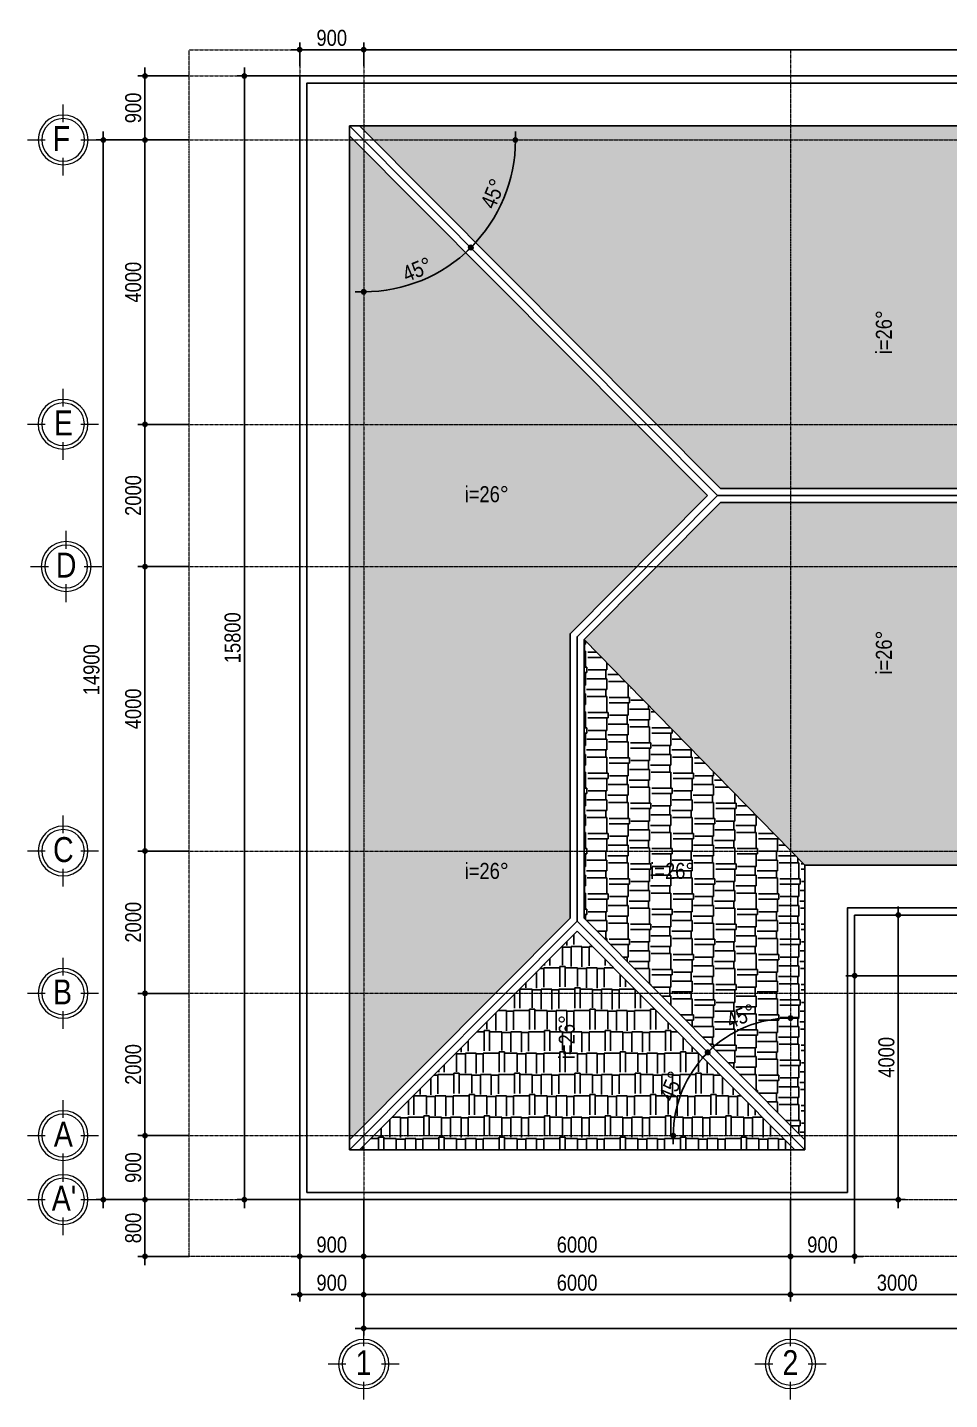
# Model space of a CAD drawing. Header units: millimetres. Extents: x 2630 to 42675, y 1487 to 20781.
# Drawn here: x 2630 to 15595, y 1487 to 20781 of the extents above; entities that cross this region are included whole.
import ezdxf
from ezdxf.enums import TextEntityAlignment as Align

# ---------------------------------------------------------------- set-up
doc = ezdxf.new("R2010")
doc.units = ezdxf.units.MM
doc.linetypes.add('ACAD_ISO10W100', pattern=[18, 12, -3, 0, -3])
for name, color, linetype in [('009', 251, 'Continuous'), ('DIM', 1, 'Continuous'), ('HATCHNGOI', 22, 'Continuous'), ('TAGS', 60, 'Continuous'), ('TEXT', 7, 'Continuous'), ('TUONG', 131, 'Continuous')]:
    doc.layers.add(name, color=color, linetype=linetype)
for name, color, linetype, lineweight in [('NET-THAY', 2, 'Continuous', 13), ('TEN TRUC', 3, 'Continuous', 18), ('TRUC', 24, 'Continuous', 0)]:
    doc.layers.add(name, color=color, linetype=linetype, lineweight=lineweight)
doc.styles.add('HEL-CONDENSE', font='')
doc.styles.add('HELVECONDENSE', font='')
doc.styles.get("Standard").update_dxf_attribs({"font": 'arial.ttf'})
doc.styles.add('VNI-HELVE-CONDENSEN', font='')
doc.styles.get('HEL-CONDENSE').set_extended_font_data('VNI-Helve-Condense')
doc.styles.get('HELVECONDENSE').set_extended_font_data('VNI-Helve-Condense')
doc.styles.get('VNI-HELVE-CONDENSEN').set_extended_font_data('VNI-Helve-Condense')
doc.dimstyles.new('D100', dxfattribs={"dimtxt": 225, "dimasz": 1.2, "dimexe": 100, "dimexo": 0, "dimgap": 50, "dimtad": 1, "dimdec": 0, "dimzin": 13, "dimdsep": 46, "dimtxsty": 'HEL-CONDENSE', "dimblk": 'D50', "dimcen": 0, "dimclrd": 1, "dimclre": 1, "dimclrt": 7, "dimadec": 0, "dimazin": 0, "dimtfac": 1, "dimtdec": 0, "dimtmove": 0, "dimatfit": 3, "dimldrblk": 'D50', "dimfxl": 1, "dimtolj": 1, "dimtzin": 13, "dimarcsym": 0})
doc.dimstyles.get("Standard").update_dxf_attribs({"dimtxt": 0.18, "dimasz": 0.18, "dimexe": 0.18, "dimexo": 0.0625, "dimgap": 0.09, "dimtad": 0, "dimtih": 1, "dimtoh": 1, "dimdec": 4, "dimzin": 0, "dimdsep": 46, "dimtxsty": 'Standard', "dimcen": 0.09, "dimadec": 0, "dimazin": 0, "dimtfac": 1, "dimtdec": 4, "dimtofl": 0, "dimtmove": 0, "dimatfit": 3, "dimfxl": 1, "dimtolj": 1, "dimtzin": 0, "dimarcsym": 0})
pattern_1 = [(180, (-1035923.48, 273058.73), (-637.5, -300), [150, -125, 175, -75, 225, -100]), (180, (-1036073.48, 273046.23), (-637.5, -300), [125, -475, 100, -150]), (180, (-1036373.48, 273077.48), (-637.5, -300), [75, -775]), (270, (-1035923.48, 273058.73), (212.5, -300), [287.5, -912.5]), (270, (-1036073.48, 273058.73), (212.5, -300), [281.25, -918.75]), (270, (-1036198.48, 273058.73), (212.5, -300), [262.5, -937.5]), (270, (-1036373.48, 273077.48), (212.5, -300), [287.5, -912.5]), (270, (-1036448.48, 273077.48), (212.5, -300), [287.5, -912.5]), (270, (-1036673.48, 273058.73), (212.5, -300), [275, -925])]
pattern_2 = [(90, (-1035923.48, 273058.73), (-300, 637.5), [150, -125, 175, -75, 225, -100]), (90, (-1035935.98, 273208.73), (-300, 637.5), [125, -475, 100, -150]), (90, (-1035904.73, 273508.73), (-300, 637.5), [75, -775]), (180, (-1035923.48, 273058.73), (-300, -212.5), [287.5, -912.5]), (180, (-1035923.48, 273208.73), (-300, -212.5), [281.25, -918.75]), (180, (-1035923.48, 273333.73), (-300, -212.5), [262.5, -937.5]), (180, (-1035904.73, 273508.73), (-300, -212.5), [287.5, -912.5]), (180, (-1035904.73, 273583.73), (-300, -212.5), [287.5, -912.5]), (180, (-1035923.48, 273808.73), (-300, -212.5), [275, -925])]

# ---------------------------------------------------------------- blocks, each defined once
blk = doc.blocks.new('D50')
at = {"layer": 'DIM'}
blk.add_hatch(color=256, dxfattribs=at).paths.add_polyline_path([(25, 0, 1), (-25, 0, 1)])
blk.add_line((25, 0), (100, 0), dxfattribs=at)
blk.add_circle((0, 0), 25, dxfattribs=at)
blk = doc.blocks.new('*D53')
at = {"layer": 'DEFPOINTS', "color": 0, "transparency": 16777216}
for p in [(7359, 3608), (13359, 3608), (13359, 2964)]:
    blk.add_point(p, dxfattribs=at)
at = {"layer": 'DIM', "color": 1, "lineweight": -2, "transparency": 16777216}
for p, q in [((7359, 3608), (7359, 2864)), ((13359, 3608), (13359, 2864)), ((7360, 2964), (13358, 2964))]:
    blk.add_line(p, q, dxfattribs=at)
at = {"layer": 'DIM', "color": 1, "lineweight": -2, "transparency": 16777216, "xscale": 1.199999999999999, "yscale": 1.199999999999999, "zscale": 1.199999999999999, "rotation": 180}
blk.add_blockref('D50', (7359, 2964), dxfattribs=at)
at = {"layer": 'DIM', "color": 1, "lineweight": -2, "transparency": 16777216, "xscale": 1.199999999999999, "yscale": 1.199999999999999, "zscale": 1.199999999999999}
blk.add_blockref('D50', (13359, 2964), dxfattribs=at)
at = {"layer": 'DIM', "color": 7, "transparency": 16777216, "insert": (10359, 3129), "char_height": 225, "attachment_point": 5, "style": 'HEL-CONDENSE'}
blk.add_mtext('\\A1;6000', dxfattribs=at)
blk = doc.blocks.new('*D54')
at = {"layer": 'DEFPOINTS', "color": 0, "transparency": 16777216}
for p in [(13359, 3608), (16359, 3608), (16359, 2964)]:
    blk.add_point(p, dxfattribs=at)
at = {"layer": 'DIM', "color": 1, "lineweight": -2, "transparency": 16777216}
for p, q in [((13359, 3608), (13359, 2864)), ((16359, 3608), (16359, 2864)), ((13360, 2964), (16358, 2964))]:
    blk.add_line(p, q, dxfattribs=at)
at = {"layer": 'DIM', "color": 1, "lineweight": -2, "transparency": 16777216, "xscale": 1.199999999999999, "yscale": 1.199999999999999, "zscale": 1.199999999999999, "rotation": 180}
blk.add_blockref('D50', (13359, 2964), dxfattribs=at)
at = {"layer": 'DIM', "color": 1, "lineweight": -2, "transparency": 16777216, "xscale": 1.199999999999999, "yscale": 1.199999999999999, "zscale": 1.199999999999999}
blk.add_blockref('D50', (16359, 2964), dxfattribs=at)
at = {"layer": 'DIM', "color": 7, "transparency": 16777216, "insert": (14859, 3129), "char_height": 225, "attachment_point": 5, "style": 'HEL-CONDENSE'}
blk.add_mtext('\\A1;3000', dxfattribs=at)
blk = doc.blocks.new('*D60')
at = {"layer": 'DEFPOINTS', "color": 0, "transparency": 16777216}
for p in [(7359, 3608), (40359, 3608), (40359, 2487)]:
    blk.add_point(p, dxfattribs=at)
at = {"layer": 'DIM', "color": 1, "lineweight": -2, "transparency": 16777216}
for p, q in [((7359, 3608), (7359, 2387)), ((40359, 3608), (40359, 2387)), ((7360, 2487), (40358, 2487))]:
    blk.add_line(p, q, dxfattribs=at)
at = {"layer": 'DIM', "color": 1, "lineweight": -2, "transparency": 16777216, "xscale": 1.199999999999999, "yscale": 1.199999999999999, "zscale": 1.199999999999999, "rotation": 180}
blk.add_blockref('D50', (7359, 2487), dxfattribs=at)
at = {"layer": 'DIM', "color": 1, "lineweight": -2, "transparency": 16777216, "xscale": 1.199999999999999, "yscale": 1.199999999999999, "zscale": 1.199999999999999}
blk.add_blockref('D50', (40359, 2487), dxfattribs=at)
at = {"layer": 'DIM', "color": 7, "transparency": 16777216, "insert": (23859, 2652), "char_height": 225, "attachment_point": 5, "style": 'HEL-CONDENSE'}
blk.add_mtext('\\A1;33000', dxfattribs=at)
blk = doc.blocks.new('A$C206177D3')
at = {"layer": 'TEN TRUC', "ltscale": 1000}
for p, q in [((-37, 240), (-37, 490)), ((-287, -10), (-537, -10)), ((463, -10), (213, -10)), ((-37, -510), (-37, -260))]:
    blk.add_line(p, q, dxfattribs=at)
blk.add_circle((-37, -10), 350, dxfattribs=at)
at = {"layer": 'TEN TRUC', "color": 254, "ltscale": 1000}
blk.add_circle((-37, -10), 300, dxfattribs=at)
blk = doc.blocks.new('*D61')
at = {"layer": 'DEFPOINTS', "color": 0, "transparency": 16777216}
for p in [(4905, 19199), (4283, 15199), (4905, 15199)]:
    blk.add_point(p, dxfattribs=at)
at = {"layer": 'DIM', "color": 1, "lineweight": -2, "transparency": 16777216}
for p, q in [((4905, 19199), (4183, 19199)), ((4283, 19198), (4283, 15200)), ((4905, 15199), (4183, 15199))]:
    blk.add_line(p, q, dxfattribs=at)
at = {"layer": 'DIM', "color": 1, "lineweight": -2, "transparency": 16777216, "xscale": 1.199999999999999, "yscale": 1.199999999999999, "zscale": 1.199999999999999}
for p, rotation in [((4283, 19199), 90), ((4283, 15199), 270)]:
    blk.add_blockref('D50', p, dxfattribs=dict(at, rotation=rotation))
at = {"layer": 'DIM', "color": 7, "transparency": 16777216, "insert": (4118, 17199), "char_height": 225, "attachment_point": 5, "rotation": 90, "style": 'HEL-CONDENSE'}
blk.add_mtext('\\A1;4000', dxfattribs=at)
blk = doc.blocks.new('*D62')
at = {"layer": 'DEFPOINTS', "color": 0, "transparency": 16777216}
for p in [(4905, 15199), (4283, 13199), (4905, 13199)]:
    blk.add_point(p, dxfattribs=at)
at = {"layer": 'DIM', "color": 1, "lineweight": -2, "transparency": 16777216}
for p, q in [((4905, 15199), (4183, 15199)), ((4283, 15198), (4283, 13200)), ((4905, 13199), (4183, 13199))]:
    blk.add_line(p, q, dxfattribs=at)
at = {"layer": 'DIM', "color": 1, "lineweight": -2, "transparency": 16777216, "xscale": 1.199999999999999, "yscale": 1.199999999999999, "zscale": 1.199999999999999}
for p, rotation in [((4283, 15199), 90), ((4283, 13199), 270)]:
    blk.add_blockref('D50', p, dxfattribs=dict(at, rotation=rotation))
at = {"layer": 'DIM', "color": 7, "transparency": 16777216, "insert": (4118, 14199), "char_height": 225, "attachment_point": 5, "rotation": 90, "style": 'HEL-CONDENSE'}
blk.add_mtext('\\A1;2000', dxfattribs=at)
blk = doc.blocks.new('*D63')
at = {"layer": 'DEFPOINTS', "color": 0, "transparency": 16777216}
for p in [(4905, 13199), (4283, 9199), (4905, 9199)]:
    blk.add_point(p, dxfattribs=at)
at = {"layer": 'DIM', "color": 1, "lineweight": -2, "transparency": 16777216}
for p, q in [((4905, 13199), (4183, 13199)), ((4283, 13198), (4283, 9200)), ((4905, 9199), (4183, 9199))]:
    blk.add_line(p, q, dxfattribs=at)
at = {"layer": 'DIM', "color": 1, "lineweight": -2, "transparency": 16777216, "xscale": 1.199999999999999, "yscale": 1.199999999999999, "zscale": 1.199999999999999}
for p, rotation in [((4283, 13199), 90), ((4283, 9199), 270)]:
    blk.add_blockref('D50', p, dxfattribs=dict(at, rotation=rotation))
at = {"layer": 'DIM', "color": 7, "transparency": 16777216, "insert": (4118, 11199), "char_height": 225, "attachment_point": 5, "rotation": 90, "style": 'HEL-CONDENSE'}
blk.add_mtext('\\A1;4000', dxfattribs=at)
blk = doc.blocks.new('*D64')
at = {"layer": 'DEFPOINTS', "color": 0, "transparency": 16777216}
for p in [(4905, 9199), (4283, 7199), (4905, 7199)]:
    blk.add_point(p, dxfattribs=at)
at = {"layer": 'DIM', "color": 1, "lineweight": -2, "transparency": 16777216}
for p, q in [((4905, 9199), (4183, 9199)), ((4283, 9198), (4283, 7200)), ((4905, 7199), (4183, 7199))]:
    blk.add_line(p, q, dxfattribs=at)
at = {"layer": 'DIM', "color": 1, "lineweight": -2, "transparency": 16777216, "xscale": 1.199999999999999, "yscale": 1.199999999999999, "zscale": 1.199999999999999}
for p, rotation in [((4283, 9199), 90), ((4283, 7199), 270)]:
    blk.add_blockref('D50', p, dxfattribs=dict(at, rotation=rotation))
at = {"layer": 'DIM', "color": 7, "transparency": 16777216, "insert": (4118, 8199), "char_height": 225, "attachment_point": 5, "rotation": 90, "style": 'HEL-CONDENSE'}
blk.add_mtext('\\A1;2000', dxfattribs=at)
blk = doc.blocks.new('*D65')
at = {"layer": 'DEFPOINTS', "color": 0, "transparency": 16777216}
for p in [(3696, 19199), (4905, 19199), (4905, 4299)]:
    blk.add_point(p, dxfattribs=at)
at = {"layer": 'DIM', "color": 1, "lineweight": -2, "transparency": 16777216}
for p, q in [((4905, 19199), (3596, 19199)), ((3696, 4300), (3696, 19198)), ((4905, 4299), (3596, 4299))]:
    blk.add_line(p, q, dxfattribs=at)
at = {"layer": 'DIM', "color": 1, "lineweight": -2, "transparency": 16777216, "xscale": 1.199999999999999, "yscale": 1.199999999999999, "zscale": 1.199999999999999}
for p, rotation in [((3696, 19199), 90), ((3696, 4299), 270)]:
    blk.add_blockref('D50', p, dxfattribs=dict(at, rotation=rotation))
at = {"layer": 'DIM', "color": 7, "transparency": 16777216, "insert": (3531, 11749), "char_height": 225, "attachment_point": 5, "rotation": 90, "style": 'HEL-CONDENSE'}
blk.add_mtext('\\A1;14900', dxfattribs=at)
blk = doc.blocks.new('*D66')
at = {"layer": 'DEFPOINTS', "color": 0, "transparency": 16777216}
for p in [(4905, 7199), (4283, 5199), (4905, 5199)]:
    blk.add_point(p, dxfattribs=at)
at = {"layer": 'DIM', "color": 1, "lineweight": -2, "transparency": 16777216}
for p, q in [((4905, 7199), (4183, 7199)), ((4283, 7198), (4283, 5200)), ((4905, 5199), (4183, 5199))]:
    blk.add_line(p, q, dxfattribs=at)
at = {"layer": 'DIM', "color": 1, "lineweight": -2, "transparency": 16777216, "xscale": 1.199999999999999, "yscale": 1.199999999999999, "zscale": 1.199999999999999}
for p, rotation in [((4283, 7199), 90), ((4283, 5199), 270)]:
    blk.add_blockref('D50', p, dxfattribs=dict(at, rotation=rotation))
at = {"layer": 'DIM', "color": 7, "transparency": 16777216, "insert": (4118, 6199), "char_height": 225, "attachment_point": 5, "rotation": 90, "style": 'HEL-CONDENSE'}
blk.add_mtext('\\A1;2000', dxfattribs=at)
blk = doc.blocks.new('*D67')
at = {"layer": 'DEFPOINTS', "color": 0, "transparency": 16777216}
for p in [(4905, 5199), (4283, 4299), (4905, 4299)]:
    blk.add_point(p, dxfattribs=at)
at = {"layer": 'DIM', "color": 1, "lineweight": -2, "transparency": 16777216}
for p, q in [((4905, 5199), (4183, 5199)), ((4283, 5198), (4283, 4300)), ((4905, 4299), (4183, 4299))]:
    blk.add_line(p, q, dxfattribs=at)
at = {"layer": 'DIM', "color": 1, "lineweight": -2, "transparency": 16777216, "xscale": 1.199999999999999, "yscale": 1.199999999999999, "zscale": 1.199999999999999}
for p, rotation in [((4283, 5199), 90), ((4283, 4299), 270)]:
    blk.add_blockref('D50', p, dxfattribs=dict(at, rotation=rotation))
at = {"layer": 'DIM', "color": 7, "transparency": 16777216, "insert": (4118, 4749), "char_height": 225, "attachment_point": 5, "rotation": 90, "style": 'HEL-CONDENSE'}
blk.add_mtext('\\A1;900', dxfattribs=at)
blk = doc.blocks.new('*D68')
at = {"layer": 'DEFPOINTS', "color": 0, "transparency": 16777216}
for p in [(4905, 4299), (4283, 3499), (4905, 3499)]:
    blk.add_point(p, dxfattribs=at)
at = {"layer": 'DIM', "color": 1, "lineweight": -2, "transparency": 16777216}
for p, q in [((4905, 4299), (4183, 4299)), ((4283, 4298), (4283, 3500)), ((4905, 3499), (4183, 3499))]:
    blk.add_line(p, q, dxfattribs=at)
at = {"layer": 'DIM', "color": 1, "lineweight": -2, "transparency": 16777216, "xscale": 1.199999999999999, "yscale": 1.199999999999999, "zscale": 1.199999999999999}
for p, rotation in [((4283, 4299), 90), ((4283, 3499), 270)]:
    blk.add_blockref('D50', p, dxfattribs=dict(at, rotation=rotation))
at = {"layer": 'DIM', "color": 7, "transparency": 16777216, "insert": (4118, 3899), "char_height": 225, "attachment_point": 5, "rotation": 90, "style": 'HEL-CONDENSE'}
blk.add_mtext('\\A1;800', dxfattribs=at)
blk = doc.blocks.new('*D69')
at = {"layer": 'DEFPOINTS', "color": 0, "transparency": 16777216}
for p in [(4283, 20099), (4905, 20099), (4905, 19199)]:
    blk.add_point(p, dxfattribs=at)
at = {"layer": 'DIM', "color": 1, "lineweight": -2, "transparency": 16777216}
for p, q in [((4905, 20099), (4183, 20099)), ((4283, 19200), (4283, 20098)), ((4905, 19199), (4183, 19199))]:
    blk.add_line(p, q, dxfattribs=at)
at = {"layer": 'DIM', "color": 1, "lineweight": -2, "transparency": 16777216, "xscale": 1.199999999999999, "yscale": 1.199999999999999, "zscale": 1.199999999999999}
for p, rotation in [((4283, 20099), 90), ((4283, 19199), 270)]:
    blk.add_blockref('D50', p, dxfattribs=dict(at, rotation=rotation))
at = {"layer": 'DIM', "color": 7, "transparency": 16777216, "insert": (4118, 19649), "char_height": 225, "attachment_point": 5, "rotation": 90, "style": 'HEL-CONDENSE'}
blk.add_mtext('\\A1;900', dxfattribs=at)
blk = doc.blocks.new('*D70')
at = {"layer": 'DEFPOINTS', "color": 0, "transparency": 16777216}
for p in [(6459, 3499), (7359, 3499), (7359, 2964)]:
    blk.add_point(p, dxfattribs=at)
at = {"layer": 'DIM', "color": 1, "lineweight": -2, "transparency": 16777216}
for p, q in [((6459, 3499), (6459, 2864)), ((7359, 3499), (7359, 2864)), ((6460, 2964), (7358, 2964))]:
    blk.add_line(p, q, dxfattribs=at)
at = {"layer": 'DIM', "color": 1, "lineweight": -2, "transparency": 16777216, "xscale": 1.199999999999999, "yscale": 1.199999999999999, "zscale": 1.199999999999999, "rotation": 180}
blk.add_blockref('D50', (6459, 2964), dxfattribs=at)
at = {"layer": 'DIM', "color": 1, "lineweight": -2, "transparency": 16777216, "xscale": 1.199999999999999, "yscale": 1.199999999999999, "zscale": 1.199999999999999}
blk.add_blockref('D50', (7359, 2964), dxfattribs=at)
at = {"layer": 'DIM', "color": 7, "transparency": 16777216, "insert": (6909, 3129), "char_height": 225, "attachment_point": 5, "style": 'HEL-CONDENSE'}
blk.add_mtext('\\A1;900', dxfattribs=at)
blk = doc.blocks.new('*D73')
at = {"layer": 'DEFPOINTS', "color": 0, "transparency": 16777216}
for p in [(40359, 20468), (7359, 20235), (40359, 20235)]:
    blk.add_point(p, dxfattribs=at)
at = {"layer": 'DIM', "color": 1, "lineweight": -2, "transparency": 16777216}
for p, q in [((7359, 20235), (7359, 20568)), ((7360, 20468), (40358, 20468)), ((40359, 20235), (40359, 20568))]:
    blk.add_line(p, q, dxfattribs=at)
at = {"layer": 'DIM', "color": 1, "lineweight": -2, "transparency": 16777216, "xscale": 1.199999999999999, "yscale": 1.199999999999999, "zscale": 1.199999999999999, "rotation": 180}
blk.add_blockref('D50', (7359, 20468), dxfattribs=at)
at = {"layer": 'DIM', "color": 1, "lineweight": -2, "transparency": 16777216, "xscale": 1.199999999999999, "yscale": 1.199999999999999, "zscale": 1.199999999999999}
blk.add_blockref('D50', (40359, 20468), dxfattribs=at)
at = {"layer": 'DIM', "color": 7, "transparency": 16777216, "insert": (23859, 20633), "char_height": 225, "attachment_point": 5, "style": 'HEL-CONDENSE'}
blk.add_mtext('\\A1;33000', dxfattribs=at)
blk = doc.blocks.new('*D75')
at = {"layer": 'DEFPOINTS', "color": 0, "linetype": 'Continuous', "transparency": 16777216}
for p in [(6459, 20468), (6459, 20235), (7359, 20235)]:
    blk.add_point(p, dxfattribs=at)
at = {"layer": 'DIM', "color": 1, "linetype": 'Continuous', "lineweight": -2, "transparency": 16777216}
for p, q in [((6459, 20235), (6459, 20568)), ((7358, 20468), (6460, 20468)), ((7359, 20235), (7359, 20568))]:
    blk.add_line(p, q, dxfattribs=at)
at = {"layer": 'DIM', "color": 1, "linetype": 'Continuous', "lineweight": -2, "transparency": 16777216, "xscale": 1.199999999999999, "yscale": 1.199999999999999, "zscale": 1.199999999999999, "rotation": 180}
blk.add_blockref('D50', (6459, 20468), dxfattribs=at)
at = {"layer": 'DIM', "color": 1, "linetype": 'Continuous', "lineweight": -2, "transparency": 16777216, "xscale": 1.199999999999999, "yscale": 1.199999999999999, "zscale": 1.199999999999999}
blk.add_blockref('D50', (7359, 20468), dxfattribs=at)
at = {"layer": 'DIM', "color": 7, "linetype": 'Continuous', "transparency": 16777216, "insert": (6909, 20633), "char_height": 225, "attachment_point": 5, "style": 'HEL-CONDENSE'}
blk.add_mtext('\\A1;900', dxfattribs=at)
blk = doc.blocks.new('*D79')
at = {"layer": 'DEFPOINTS', "color": 0, "linetype": 'Continuous', "transparency": 16777216}
for p in [(6459, 4299), (7359, 4299), (7359, 3499)]:
    blk.add_point(p, dxfattribs=at)
at = {"layer": 'DIM', "color": 1, "linetype": 'Continuous', "lineweight": -2, "transparency": 16777216}
for p, q in [((6459, 4299), (6459, 3399)), ((7359, 4299), (7359, 3399)), ((6460, 3499), (7358, 3499))]:
    blk.add_line(p, q, dxfattribs=at)
at = {"layer": 'DIM', "color": 1, "linetype": 'Continuous', "lineweight": -2, "transparency": 16777216, "xscale": 1.199999999999999, "yscale": 1.199999999999999, "zscale": 1.199999999999999, "rotation": 180}
blk.add_blockref('D50', (6459, 3499), dxfattribs=at)
at = {"layer": 'DIM', "color": 1, "linetype": 'Continuous', "lineweight": -2, "transparency": 16777216, "xscale": 1.199999999999999, "yscale": 1.199999999999999, "zscale": 1.199999999999999}
blk.add_blockref('D50', (7359, 3499), dxfattribs=at)
at = {"layer": 'DIM', "color": 7, "linetype": 'Continuous', "transparency": 16777216, "insert": (6909, 3664), "char_height": 225, "attachment_point": 5, "style": 'HEL-CONDENSE'}
blk.add_mtext('\\A1;900', dxfattribs=at)
blk = doc.blocks.new('*D80')
at = {"layer": 'DEFPOINTS', "color": 0, "linetype": 'Continuous', "transparency": 16777216}
for p in [(7359, 4299), (13359, 4299), (13359, 3499)]:
    blk.add_point(p, dxfattribs=at)
at = {"layer": 'DIM', "color": 1, "linetype": 'Continuous', "lineweight": -2, "transparency": 16777216}
for p, q in [((7359, 4299), (7359, 3399)), ((13359, 4299), (13359, 3399)), ((7360, 3499), (13358, 3499))]:
    blk.add_line(p, q, dxfattribs=at)
at = {"layer": 'DIM', "color": 1, "linetype": 'Continuous', "lineweight": -2, "transparency": 16777216, "xscale": 1.199999999999999, "yscale": 1.199999999999999, "zscale": 1.199999999999999, "rotation": 180}
blk.add_blockref('D50', (7359, 3499), dxfattribs=at)
at = {"layer": 'DIM', "color": 1, "linetype": 'Continuous', "lineweight": -2, "transparency": 16777216, "xscale": 1.199999999999999, "yscale": 1.199999999999999, "zscale": 1.199999999999999}
blk.add_blockref('D50', (13359, 3499), dxfattribs=at)
at = {"layer": 'DIM', "color": 7, "linetype": 'Continuous', "transparency": 16777216, "insert": (10359, 3664), "char_height": 225, "attachment_point": 5, "style": 'HEL-CONDENSE'}
blk.add_mtext('\\A1;6000', dxfattribs=at)
blk = doc.blocks.new('*D81')
at = {"layer": 'DEFPOINTS', "color": 0, "linetype": 'Continuous', "transparency": 16777216}
for p in [(13359, 4299), (14259, 4299), (14259, 3499)]:
    blk.add_point(p, dxfattribs=at)
at = {"layer": 'DIM', "color": 1, "linetype": 'Continuous', "lineweight": -2, "transparency": 16777216}
for p, q in [((13359, 4299), (13359, 3399)), ((14259, 4299), (14259, 3399)), ((13360, 3499), (14258, 3499))]:
    blk.add_line(p, q, dxfattribs=at)
at = {"layer": 'DIM', "color": 1, "linetype": 'Continuous', "lineweight": -2, "transparency": 16777216, "xscale": 1.199999999999999, "yscale": 1.199999999999999, "zscale": 1.199999999999999, "rotation": 180}
blk.add_blockref('D50', (13359, 3499), dxfattribs=at)
at = {"layer": 'DIM', "color": 1, "linetype": 'Continuous', "lineweight": -2, "transparency": 16777216, "xscale": 1.199999999999999, "yscale": 1.199999999999999, "zscale": 1.199999999999999}
blk.add_blockref('D50', (14259, 3499), dxfattribs=at)
at = {"layer": 'DIM', "color": 7, "linetype": 'Continuous', "transparency": 16777216, "insert": (13809, 3664), "char_height": 225, "attachment_point": 5, "style": 'HEL-CONDENSE'}
blk.add_mtext('\\A1;900', dxfattribs=at)
blk = doc.blocks.new('*D88')
at = {"layer": 'DEFPOINTS', "color": 0, "linetype": 'Continuous', "transparency": 16777216}
for p in [(40558, 19399), (4905, 19199), (42675, 19199), (38312, 18649), (35383, 14199)]:
    blk.add_point(p, dxfattribs=at)
at = {"layer": 'DIM', "color": 1, "linetype": 'Continuous', "lineweight": -2, "transparency": 16777216}
blk.add_arc((40359, 19199), 2120, 180.0324, 225.1077, dxfattribs=at)
at = {"layer": 'DIM', "color": 1, "linetype": 'Continuous', "lineweight": -2, "transparency": 16777216, "xscale": 1.199999999999999, "yscale": 1.199999999999999, "zscale": 1.199999999999999}
for p, rotation in [((38239, 19199), 90.01621730509545), ((38863, 17697), 315.1238698962329)]:
    blk.add_blockref('D50', p, dxfattribs=dict(at, rotation=rotation))
at = {"layer": 'DIM', "color": 7, "linetype": 'Continuous', "transparency": 16777216, "insert": (38554, 18449), "char_height": 225, "attachment_point": 5, "rotation": 292.57, "style": 'HEL-CONDENSE'}
blk.add_mtext('\\A1;45°', dxfattribs=at)
blk = doc.blocks.new('*D89')
at = {"layer": 'DEFPOINTS', "color": 0, "linetype": 'Continuous', "transparency": 16777216}
for p in [(7160, 19399), (4905, 19199), (42675, 19199), (9204, 18130), (12334, 14199)]:
    blk.add_point(p, dxfattribs=at)
at = {"layer": 'DIM', "color": 1, "linetype": 'Continuous', "lineweight": -2, "transparency": 16777216}
blk.add_arc((7359, 19199), 2133, 314.8922, 359.9678, dxfattribs=at)
at = {"layer": 'DIM', "color": 1, "linetype": 'Continuous', "lineweight": -2, "transparency": 16777216, "xscale": 1.199999999999999, "yscale": 1.199999999999999, "zscale": 1.199999999999999}
for p, rotation in [((9491, 19199), 89.98388093189483), ((8863, 17687), 224.8760318667781)]:
    blk.add_blockref('D50', p, dxfattribs=dict(at, rotation=rotation))
at = {"layer": 'DIM', "color": 7, "linetype": 'Continuous', "transparency": 16777216, "insert": (9176, 18444), "char_height": 225, "attachment_point": 5, "rotation": 67.43, "style": 'HEL-CONDENSE'}
blk.add_mtext('\\A1;45°', dxfattribs=at)
blk = doc.blocks.new('*D90')
at = {"layer": 'DEFPOINTS', "color": 0, "linetype": 'Continuous', "transparency": 16777216}
for p in [(7359, 20468), (7160, 19399), (7910, 17135), (12334, 14199), (7359, 3499)]:
    blk.add_point(p, dxfattribs=at)
at = {"layer": 'DIM', "color": 1, "linetype": 'Continuous', "lineweight": -2, "transparency": 16777216}
blk.add_arc((7359, 19199), 2136, 270.0322, 314.8277, dxfattribs=at)
at = {"layer": 'DIM', "color": 1, "linetype": 'Continuous', "lineweight": -2, "transparency": 16777216, "xscale": 1.199999999999999, "yscale": 1.199999999999999, "zscale": 1.199999999999999}
for p, rotation in [((8865, 17685), 44.84381943961098), ((7359, 17063), 180.0160933590621)]:
    blk.add_blockref('D50', p, dxfattribs=dict(at, rotation=rotation))
at = {"layer": 'DIM', "color": 7, "linetype": 'Continuous', "transparency": 16777216, "insert": (8111, 17377), "char_height": 225, "attachment_point": 5, "rotation": 22.43, "style": 'HEL-CONDENSE'}
blk.add_mtext('\\A1;45°', dxfattribs=at)
blk = doc.blocks.new('*D91')
at = {"layer": 'DEFPOINTS', "color": 0, "linetype": 'Continuous', "transparency": 16777216}
for p in [(10359, 8214), (11933, 6025), (4905, 5199), (42675, 5199), (13559, 4998)]:
    blk.add_point(p, dxfattribs=at)
at = {"layer": 'DIM', "color": 1, "linetype": 'Continuous', "lineweight": -2, "transparency": 16777216}
blk.add_arc((13359, 5199), 1648, 134.9016, 179.9583, dxfattribs=at)
at = {"layer": 'DIM', "color": 1, "linetype": 'Continuous', "lineweight": -2, "transparency": 16777216, "xscale": 1.199999999999999, "yscale": 1.199999999999999, "zscale": 1.199999999999999}
for p, rotation in [((12196, 6367), 44.88077642419574), ((11711, 5199), 269.9791363744756)]:
    blk.add_blockref('D50', p, dxfattribs=dict(at, rotation=rotation))
at = {"layer": 'DIM', "color": 7, "linetype": 'Continuous', "transparency": 16777216, "insert": (11685, 5895), "char_height": 225, "attachment_point": 5, "rotation": 67.43, "style": 'HEL-CONDENSE'}
blk.add_mtext('\\A1;45°', dxfattribs=at)
blk = doc.blocks.new('*D92')
at = {"layer": 'DEFPOINTS', "color": 0, "linetype": 'Continuous', "transparency": 16777216}
for p in [(13359, 20468), (10359, 8214), (12932, 6795), (13559, 4998), (13359, 3499)]:
    blk.add_point(p, dxfattribs=at)
at = {"layer": 'DIM', "color": 1, "linetype": 'Continuous', "lineweight": -2, "transparency": 16777216}
blk.add_arc((13359, 5199), 1652, 90.0416, 134.8183, dxfattribs=at)
at = {"layer": 'DIM', "color": 1, "linetype": 'Continuous', "lineweight": -2, "transparency": 16777216, "xscale": 1.199999999999999, "yscale": 1.199999999999999, "zscale": 1.199999999999999}
for p, rotation in [((13359, 6851), 0.02080796659496527), ((12193, 6370), 224.8391048320763)]:
    blk.add_blockref('D50', p, dxfattribs=dict(at, rotation=rotation))
at = {"layer": 'DIM', "color": 7, "linetype": 'Continuous', "transparency": 16777216, "insert": (12665, 6879), "char_height": 225, "attachment_point": 5, "rotation": 22.43, "style": 'HEL-CONDENSE'}
blk.add_mtext('\\A1;45°', dxfattribs=at)
blk = doc.blocks.new('*D93')
at = {"layer": 'DEFPOINTS', "color": 0, "linetype": 'Continuous', "transparency": 16777216}
for p in [(37359, 8214), (36309, 5723), (4905, 5199), (42675, 5199), (34159, 4998)]:
    blk.add_point(p, dxfattribs=at)
at = {"layer": 'DIM', "color": 1, "linetype": 'Continuous', "lineweight": -2, "transparency": 16777216}
blk.add_arc((34359, 5199), 2019, 0.0341, 45.106, dxfattribs=at)
at = {"layer": 'DIM', "color": 1, "linetype": 'Continuous', "lineweight": -2, "transparency": 16777216, "xscale": 1.199999999999999, "yscale": 1.199999999999999, "zscale": 1.199999999999999}
for p, rotation in [((35783, 6631), 135.123061944268), ((36378, 5199), 270.0170252570587)]:
    blk.add_blockref('D50', p, dxfattribs=dict(at, rotation=rotation))
at = {"layer": 'DIM', "color": 7, "linetype": 'Continuous', "transparency": 16777216, "insert": (36376, 6038), "char_height": 225, "attachment_point": 5, "rotation": 292.57, "style": 'HEL-CONDENSE'}
blk.add_mtext('\\A1;45°', dxfattribs=at)
blk = doc.blocks.new('*D95')
at = {"layer": '009', "color": 1, "lineweight": -2, "transparency": 16777216}
for p, q in [((6459, 20099), (5580, 20099)), ((5680, 20098), (5680, 4300)), ((6459, 4299), (5580, 4299))]:
    blk.add_line(p, q, dxfattribs=at)
at = {"layer": 'DEFPOINTS', "color": 0, "transparency": 16777216}
for p in [(6459, 20099), (5680, 4299), (6459, 4299)]:
    blk.add_point(p, dxfattribs=at)
at = {"layer": '009', "color": 1, "lineweight": -2, "transparency": 16777216, "xscale": 1.199999999999999, "yscale": 1.199999999999999, "zscale": 1.199999999999999}
for p, rotation in [((5680, 20099), 90), ((5680, 4299), 270)]:
    blk.add_blockref('D50', p, dxfattribs=dict(at, rotation=rotation))
at = {"layer": '009', "color": 7, "transparency": 16777216, "insert": (5515, 12199), "char_height": 225, "attachment_point": 5, "rotation": 90, "style": 'HEL-CONDENSE'}
blk.add_mtext('\\A1;15800', dxfattribs=at)
blk = doc.blocks.new('*D96')
at = {"layer": '009', "color": 1, "lineweight": -2, "transparency": 16777216}
for p, q in [((14259, 8299), (14973, 8299)), ((14873, 8298), (14873, 4300)), ((14259, 4299), (14973, 4299))]:
    blk.add_line(p, q, dxfattribs=at)
at = {"layer": 'DEFPOINTS', "color": 0, "transparency": 16777216}
for p in [(14259, 8299), (14259, 4299), (14873, 4299)]:
    blk.add_point(p, dxfattribs=at)
at = {"layer": '009', "color": 1, "lineweight": -2, "transparency": 16777216, "xscale": 1.199999999999999, "yscale": 1.199999999999999, "zscale": 1.199999999999999}
for p, rotation in [((14873, 8299), 90), ((14873, 4299), 270)]:
    blk.add_blockref('D50', p, dxfattribs=dict(at, rotation=rotation))
at = {"layer": '009', "color": 7, "transparency": 16777216, "insert": (14708, 6299), "char_height": 225, "attachment_point": 5, "rotation": 90, "style": 'HEL-CONDENSE'}
blk.add_mtext('\\A1;4000', dxfattribs=at)
blk = doc.blocks.new('*D97')
at = {"layer": '009', "color": 1, "lineweight": -2, "transparency": 16777216}
for p, q in [((14259, 8299), (14259, 7347)), ((20859, 8299), (20859, 7347)), ((20858, 7447), (14260, 7447))]:
    blk.add_line(p, q, dxfattribs=at)
at = {"layer": 'DEFPOINTS', "color": 0, "transparency": 16777216}
for p in [(14259, 8299), (20859, 8299), (14259, 7447)]:
    blk.add_point(p, dxfattribs=at)
at = {"layer": '009', "color": 1, "lineweight": -2, "transparency": 16777216, "xscale": 1.199999999999999, "yscale": 1.199999999999999, "zscale": 1.199999999999999, "rotation": 180}
blk.add_blockref('D50', (14259, 7447), dxfattribs=at)
at = {"layer": '009', "color": 1, "lineweight": -2, "transparency": 16777216, "xscale": 1.199999999999999, "yscale": 1.199999999999999, "zscale": 1.199999999999999}
blk.add_blockref('D50', (20859, 7447), dxfattribs=at)
at = {"layer": '009', "color": 7, "transparency": 16777216, "insert": (17559, 7611), "char_height": 225, "attachment_point": 5, "style": 'HEL-CONDENSE'}
blk.add_mtext('\\A1;6600', dxfattribs=at)

msp = doc.modelspace()

# ---------------------------------------------------------------- hatches: boundary and pattern name
at = {"layer": 'HATCHNGOI'}
h = msp.add_hatch(dxfattribs=at)
h.set_pattern_fill('AR-RSHKE', color=34, scale=25, angle=180, style=0)
h.set_pattern_definition(pattern_1)
h.paths.add_polyline_path([(40416.671, 19399.238), (7300.776, 19399.238), (12375.898, 14299.238), (23858.723, 14299.238), (35341.549, 14299.238)])
h = msp.add_hatch(dxfattribs=at)
h.set_pattern_fill('AR-RSHKE', color=14, scale=25, angle=90, style=0)
h.set_pattern_definition(pattern_2)
h.paths.add_polyline_path([(12193.256, 14199.238), (7158.723, 19258.45), (7158.723, 5140.026), (10258.723, 8255.222), (10258.723, 12255.222)])
h = msp.add_hatch(dxfattribs=at)
h.set_pattern_fill('AR-RSHKE', color=14, scale=25, angle=180, style=0)
h.set_pattern_definition(pattern_1)
h.paths.add_polyline_path([(23858.723, 12164.679), (27008.723, 8999.238), (34158.723, 8999.238), (37258.723, 12172.665), (35341.549, 14099.238), (28458.723, 14099.238), (12375.898, 14099.238), (10458.723, 12172.665), (13558.723, 8999.238), (20708.723, 8999.238)])
h = msp.add_hatch(dxfattribs=at)
h.set_pattern_fill('AR-RSHKE', color=34, scale=25, angle=90, style=0)
h.set_pattern_definition(pattern_2)
h.paths.add_polyline_path([(13558.723, 8999.238), (10458.723, 12172.665), (10458.723, 8255.222), (13558.723, 5140.026)])
h = msp.add_hatch(dxfattribs=at)
h.set_pattern_fill('AR-RSHKE', color=14, scale=25, angle=180, style=0)
h.set_pattern_definition(pattern_1)
h.paths.add_polyline_path([(10358.723, 8072.175), (7299.8, 4998.257), (13417.647, 4998.257)])

# ---------------------------------------------------------------- linework, layer by layer
for points in [[(14829.417, 17474.522, 0, 210, 0), (14829.417, 16987.533, 0, 0, 0), (14829.417, 15915.962, 0, 0, 0)], [(8031.647, 14070.843, 0, 210, 0), (8518.636, 14070.843, 0, 0, 0), (9590.207, 14070.843, 0, 0, 0)], [(14829.417, 10923.953, 0, 210, 0), (14829.417, 11410.943, 0, 0, 0), (14829.417, 12482.514, 0, 0, 0)], [(8031.647, 8773.354, 0, 210, 0), (8518.636, 8773.354, 0, 0, 0), (9590.207, 8773.354, 0, 0, 0)], [(12685.8, 8773.354, 0, 210, 0), (12198.811, 8773.354, 0, 0, 0), (11127.24, 8773.354, 0, 0, 0)], [(10370.99, 5517.295, 0, 210, 0), (10370.99, 6004.284, 0, 0, 0), (10370.99, 7075.855, 0, 0, 0)]]:
    msp.add_lwpolyline(points, format="xyseb")
at = {"layer": 'NET-THAY', "linetype": 'ByBlock', "lineweight": -2}
for p, q in [((41258.723, 20099.238), (6458.723, 20099.238)), ((6458.723, 20099.238), (6458.723, 4299.238)), ((41158.723, 19999.238), (6558.723, 19999.238)), ((6558.723, 19999.238), (6558.723, 4399.238)), ((6558.723, 4399.238), (6558.723, 19999.238)), ((6558.723, 19999.238), (41158.723, 19999.238)), ((12375.898, 14299.238), (7300.776, 19399.238)), ((12193.256, 14199.238), (7158.723, 19258.45)), ((12375.898, 14299.238), (23858.723, 14299.238)), ((12375.898, 14099.238), (10458.723, 12172.665)), ((12375.898, 14099.238), (28458.723, 14099.238)), ((10458.723, 8255.222), (10458.723, 12172.665)), ((14158.723, 4399.238), (14158.723, 8399.238)), ((14158.723, 8399.238), (20958.723, 8399.238)), ((20958.723, 8399.238), (14158.723, 8399.238)), ((14158.723, 8399.238), (14158.723, 4399.238)), ((14258.723, 4299.238), (14258.723, 8299.238)), ((14258.723, 8299.238), (20858.723, 8299.238)), ((10458.723, 8255.222), (13558.723, 5140.026)), ((10358.723, 8072.175), (7299.8, 4998.257)), ((10358.723, 8072.175), (13417.647, 4998.257)), ((6458.723, 4299.238), (14258.723, 4299.238)), ((6558.723, 4399.238), (14158.723, 4399.238)), ((14158.723, 4399.238), (6558.723, 4399.238))]:
    msp.add_line(p, q, dxfattribs=at)
for points in [[(19258.723, 19999.238), (6558.723, 19999.238), (6558.723, 4399.238), (14158.723, 4399.238), (14158.723, 8399.238), (19258.723, 8399.238)], [(23858.723, 14299.238), (12375.898, 14299.238)], [(7158.723, 5140.026), (10258.723, 8255.222), (10258.723, 12255.222), (12193.256, 14199.238)]]:
    msp.add_lwpolyline(points, dxfattribs=at)
at = {"layer": 'TRUC', "linetype": 'ACAD_ISO10W100', "ltscale": 0.2}
msp.add_lwpolyline([(4904.739, 20468.222), (42675.051, 20468.222), (42675.051, 3499.238), (4904.739, 3499.238)], close=True, dxfattribs=at)
for points in [[(6458.723, 20468.222), (6458.723, 3499.238)], [(7358.723, 20468.222), (7358.723, 3499.238)], [(13358.723, 20468.222), (13358.723, 3499.238)], [(4904.739, 20099.238), (42675.051, 20099.238)], [(4904.739, 19199.238), (42675.051, 19199.238)], [(4904.739, 15199.238), (42675.051, 15199.238)], [(4904.739, 13199.238), (42675.051, 13199.238)], [(4904.739, 9199.238), (42675.051, 9199.238)], [(4904.739, 7199.238), (42675.051, 7199.238)], [(4904.739, 5199.238), (42675.051, 5199.238)], [(4904.739, 4299.238), (42675.051, 4299.238)]]:
    msp.add_lwpolyline(points, dxfattribs=at)
at = {"layer": 'TUONG'}
for p, q in [((7158.723, 4998.257), (7158.723, 19399.238)), ((12334.333, 14199.238), (7159.699, 19399.238)), ((10358.723, 8213.944), (7158.723, 4998.257)), ((10358.723, 8213.944), (13558.723, 4998.257)), ((13558.723, 4998.257), (7158.723, 4998.257))]:
    msp.add_line(p, q, dxfattribs=at)
for points in [[(26058.723, 7999.238), (26058.723, 8999.238), (34158.723, 8999.238), (34158.723, 4998.257), (40558.723, 4998.257), (40558.723, 19399.238), (7158.723, 19399.238)], [(10358.723, 8213.944), (10358.723, 12213.944), (12334.333, 14199.238)], [(12334.333, 14199.238), (19258.723, 14199.238)], [(13558.723, 8999.238), (10458.723, 12172.665)], [(21658.723, 8999.238), (13558.723, 8999.238), (13558.723, 4998.257)]]:
    msp.add_lwpolyline(points, dxfattribs=at)

# ---------------------------------------------------------------- block references
at = {"layer": 'TAGS', "ltscale": 1000}
ref = msp.add_blockref('A$C206177D3', (3094.702, 19209.091), dxfattribs=dict(at, xscale=-1))
ref.add_attrib('A', 'F', dxfattribs={"color": 7, "ltscale": 1000, "height": 350, "style": 'VNI-HELVE-CONDENSEN'}).set_placement((3108.74, 19043.453), align=Align.CENTER)
ref = msp.add_blockref('A$C206177D3', (3093.588, 15211.137), dxfattribs=dict(at, xscale=-1))
ref.add_attrib('A', 'E', dxfattribs={"color": 7, "ltscale": 1000, "height": 350, "style": 'VNI-HELVE-CONDENSEN'}).set_placement((3136.559, 15045.499), align=Align.CENTER)
ref = msp.add_blockref('A$C206177D3', (3138.422, 13211.102), dxfattribs=dict(at, xscale=-1))
ref.add_attrib('A', 'D', dxfattribs={"color": 7, "ltscale": 1000, "height": 350, "style": 'VNI-HELVE-CONDENSEN'}).set_placement((3173.926, 13045.464), align=Align.CENTER)
ref = msp.add_blockref('A$C206177D3', (3094.145, 9211.137), dxfattribs=dict(at, xscale=-1))
ref.add_attrib('A', 'C', dxfattribs={"color": 7, "ltscale": 1000, "height": 350, "style": 'VNI-HELVE-CONDENSEN'}).set_placement((3135.249, 9045.499), align=Align.CENTER)
ref = msp.add_blockref('A$C206177D3', (3094.145, 7209.091), dxfattribs=dict(at, xscale=-1))
ref.add_attrib('A', 'B', dxfattribs={"color": 7, "ltscale": 1000, "height": 350, "style": 'VNI-HELVE-CONDENSEN'}).set_placement((3123.116, 7043.453), align=Align.CENTER)
ref = msp.add_blockref('A$C206177D3', (3094.145, 5209.091), dxfattribs=dict(at, xscale=-1))
ref.add_attrib('A', 'A', dxfattribs={"color": 7, "ltscale": 1000, "height": 350, "style": 'VNI-HELVE-CONDENSEN'}).set_placement((3135.249, 5043.453), align=Align.CENTER)
ref = msp.add_blockref('A$C206177D3', (3094.145, 4309.091), dxfattribs=dict(at, xscale=-1))
ref.add_attrib('A', "A'", dxfattribs={"color": 7, "ltscale": 1000, "height": 350, "style": 'VNI-HELVE-CONDENSEN'}).set_placement((3144.322, 4143.453), align=Align.CENTER)
ref = msp.add_blockref('A$C206177D3', (7395.345, 1996.885), dxfattribs=at)
ref.add_attrib('A', '1', dxfattribs={"color": 7, "ltscale": 1000, "height": 350, "style": 'VNI-HELVE-CONDENSEN'}).set_placement((7357.041, 1831.246), align=Align.CENTER)
ref = msp.add_blockref('A$C206177D3', (13395.345, 1996.885), dxfattribs=at)
ref.add_attrib('A', '2', dxfattribs={"color": 7, "ltscale": 1000, "height": 350, "style": 'VNI-HELVE-CONDENSEN'}).set_placement((13357.041, 1831.246), align=Align.CENTER)

# ---------------------------------------------------------------- texts
at = {"layer": 'TEXT', "ltscale": 25, "char_height": 50, "width": 5765.63521, "attachment_point": 7, "style": 'HELVECONDENSE'}
for insert, rotation in [((14787.888, 16185.65), 90.1094066), ((8777.888, 14101.44), 0.1094066), ((14787.888, 11680.63), 90.1094066), ((8777.888, 8803.951), 0.1094066), ((11386.492, 8803.951), 0.1094066), ((10329.46, 6273.972), 90.1094066)]:
    msp.add_mtext('{\\H4.5x;i=26\\fArial|b0|i0|c0|p34;°}', dxfattribs=dict(at, insert=insert, rotation=rotation))

# ---------------------------------------------------------------- dimensions: what is measured, and where the dimension line sits
at = {"layer": '009'}
for base, p1, p2, picture, middle in [((5679.524, 4299.238), (6458.723, 20099.238), (6458.723, 4299.238), '*D95', (5514.624, 12199.238)), ((14872.506, 4299.238), (14258.723, 8299.238), (14258.723, 4299.238), '*D96', (14707.606, 6299.238))]:
    dim = msp.add_linear_dim(base=base, p1=p1, p2=p2, angle=90, dimstyle='D100', dxfattribs=at)
    dim.commit()
    dim.dimension.update_dxf_attribs({"geometry": picture, "text_midpoint": middle})
dim = msp.add_linear_dim(base=(14258.723, 7446.512), p1=(20858.723, 8299.238), p2=(14258.723, 8299.238), dimstyle='D100', dxfattribs=at)
dim.commit()
dim.dimension.update_dxf_attribs({"geometry": '*D97', "text_midpoint": (17558.723, 7611.412)})
at = {"layer": 'DIM', "linetype": 'Continuous'}
for base, p1, p2, picture, middle in [((6458.723, 20468.222), (7358.723, 20234.66), (6458.723, 20234.66), '*D75', (6908.723, 20633.122)), ((7358.723, 3499.238), (6458.723, 4299.238), (7358.723, 4299.238), '*D79', (6908.723, 3664.138)), ((13358.723, 3499.238), (7358.723, 4299.238), (13358.723, 4299.238), '*D80', (10358.723, 3664.138)), ((14258.723, 3499.238), (13358.723, 4299.238), (14258.723, 4299.238), '*D81', (13808.723, 3664.138))]:
    dim = msp.add_linear_dim(base=base, p1=p1, p2=p2, dimstyle='D100', dxfattribs=at)
    dim.commit()
    dim.dimension.update_dxf_attribs({"geometry": picture, "text_midpoint": middle})
at = {"layer": 'DIM'}
for base, p1, p2, dimstyle, override, picture, middle in [((40358.723, 20468.222), (7358.723, 20234.66), (40358.723, 20234.66), 'D100', {"dimtmove": 1}, '*D73', (23858.723, 20633.122)), ((7358.723, 2963.689), (6458.723, 3499.238), (7358.723, 3499.238), 'Standard', {"dimtxt": 225, "dimasz": 1.2, "dimexe": 100, "dimexo": 0, "dimgap": 50, "dimtad": 1, "dimtih": 0, "dimtoh": 0, "dimdec": 2, "dimzin": 13, "dimtxsty": 'HEL-CONDENSE', "dimblk": 'D50', "dimcen": 0, "dimclrd": 1, "dimclre": 1, "dimclrt": 7, "dimtdec": 2, "dimtofl": 1, "dimldrblk": 'D50', "dimtzin": 13}, '*D70', (6908.723, 3128.589))]:
    dim = msp.add_linear_dim(base=base, p1=p1, p2=p2, dimstyle=dimstyle, override=override, dxfattribs=at)
    dim.commit()
    dim.dimension.update_dxf_attribs({"geometry": picture, "text_midpoint": middle})
at = {"layer": 'DIM', "linetype": 'Continuous'}
for base, line1, line2, picture, middle in [((7909.912, 17135.447), ((7358.723, 20468.222), (7358.723, 3499.238)), ((12334.333, 14199.238), (7159.699, 19399.238)), '*D90', (8110.853, 17377.14)), ((12932.421, 6795.421), ((13358.723, 20468.222), (13358.723, 3499.238)), ((10358.723, 8213.944), (13558.723, 4998.257)), '*D92', (12665.429, 6878.803)), ((38311.6, 18648.924), ((4904.739, 19199.238), (42675.051, 19199.238)), ((35383.114, 14199.238), (40557.748, 19399.238)), '*D88', (38553.546, 18448.922)), ((9203.973, 18129.868), ((4904.739, 19199.238), (42675.051, 19199.238)), ((12334.333, 14199.238), (7159.699, 19399.238)), '*D89', (9175.831, 18443.963)), ((11933.099, 6025.424), ((4904.739, 5199.238), (42675.051, 5199.238)), ((10358.723, 8213.944), (13558.723, 4998.257)), '*D91', (11684.928, 5894.945)), ((36308.698, 5723.436), ((4904.739, 5199.238), (42675.051, 5199.238)), ((37358.723, 8213.944), (34158.723, 4998.257)), '*D93', (36375.549, 6037.524))]:
    dim = msp.add_angular_dim_2l(base=base, line1=line1, line2=line2, dimstyle='D100', dxfattribs=at)
    dim.commit()
    dim.dimension.update_dxf_attribs({"geometry": picture, "text_midpoint": middle})
at = {"layer": 'DIM'}
dim = msp.add_linear_dim(base=(4282.879, 20099.238), p1=(4904.739, 19199.238), p2=(4904.739, 20099.238), angle=90, dimstyle='D100', dxfattribs=at)
dim.commit()
dim.dimension.update_dxf_attribs({"geometry": '*D69', "text_midpoint": (4117.979, 19649.238)})
for p1, p2, distance, picture, middle in [((4904.739, 4299.238), (4904.739, 19199.238), 1209.184, '*D65', (3530.655, 11749.238)), ((4904.739, 19199.238), (4904.739, 15199.238), -621.86, '*D61', (4117.979, 17199.238)), ((7358.723, 3607.877), (13358.723, 3607.877), -644.187, '*D53', (10358.723, 3128.589)), ((7358.723, 3607.877), (40358.723, 3607.877), -1120.846, '*D60', (23858.723, 2651.931))]:
    dim = msp.add_aligned_dim(p1=p1, p2=p2, distance=distance, dimstyle='D100', dxfattribs=at)
    dim.commit()
    dim.dimension.update_dxf_attribs({"geometry": picture, "text_midpoint": middle})
for base, p1, p2, angle, dimstyle, override, picture, middle in [((4282.879, 13199.238), (4904.739, 15199.238), (4904.739, 13199.238), 90, 'D100', {"dimtmove": 1}, '*D62', (4117.979, 14199.238)), ((4282.879, 9199.238), (4904.739, 13199.238), (4904.739, 9199.238), 90, 'D100', {"dimtmove": 1}, '*D63', (4117.979, 11199.238)), ((4282.879, 7199.238), (4904.739, 9199.238), (4904.739, 7199.238), 90, 'D100', {"dimtmove": 1}, '*D64', (4117.979, 8199.238)), ((4282.879, 5199.238), (4904.739, 7199.238), (4904.739, 5199.238), 90, 'D100', {"dimtmove": 1}, '*D66', (4117.979, 6199.238)), ((4282.879, 4299.238), (4904.739, 5199.238), (4904.739, 4299.238), 90, 'D100', {"dimtmove": 1}, '*D67', (4117.979, 4749.238)), ((4282.879, 3499.238), (4904.739, 4299.238), (4904.739, 3499.238), 90, 'Standard', {"dimtxt": 225, "dimasz": 1.2, "dimexe": 100, "dimexo": 0, "dimgap": 50, "dimtad": 1, "dimtih": 0, "dimtoh": 0, "dimdec": 2, "dimzin": 13, "dimtxsty": 'HEL-CONDENSE', "dimblk": 'D50', "dimcen": 0, "dimclrd": 1, "dimclre": 1, "dimclrt": 7, "dimtdec": 2, "dimtofl": 1, "dimldrblk": 'D50', "dimtzin": 13}, '*D68', (4117.979, 3899.238)), ((16358.723, 2963.689), (13358.723, 3607.877), (16358.723, 3607.877), 180, 'D100', {"dimtmove": 1}, '*D54', (14858.723, 3128.589))]:
    dim = msp.add_linear_dim(base=base, p1=p1, p2=p2, angle=angle, dimstyle=dimstyle, override=override, dxfattribs=at)
    dim.commit()
    dim.dimension.update_dxf_attribs({"geometry": picture, "text_midpoint": middle})

doc.saveas('drawing.dxf')
